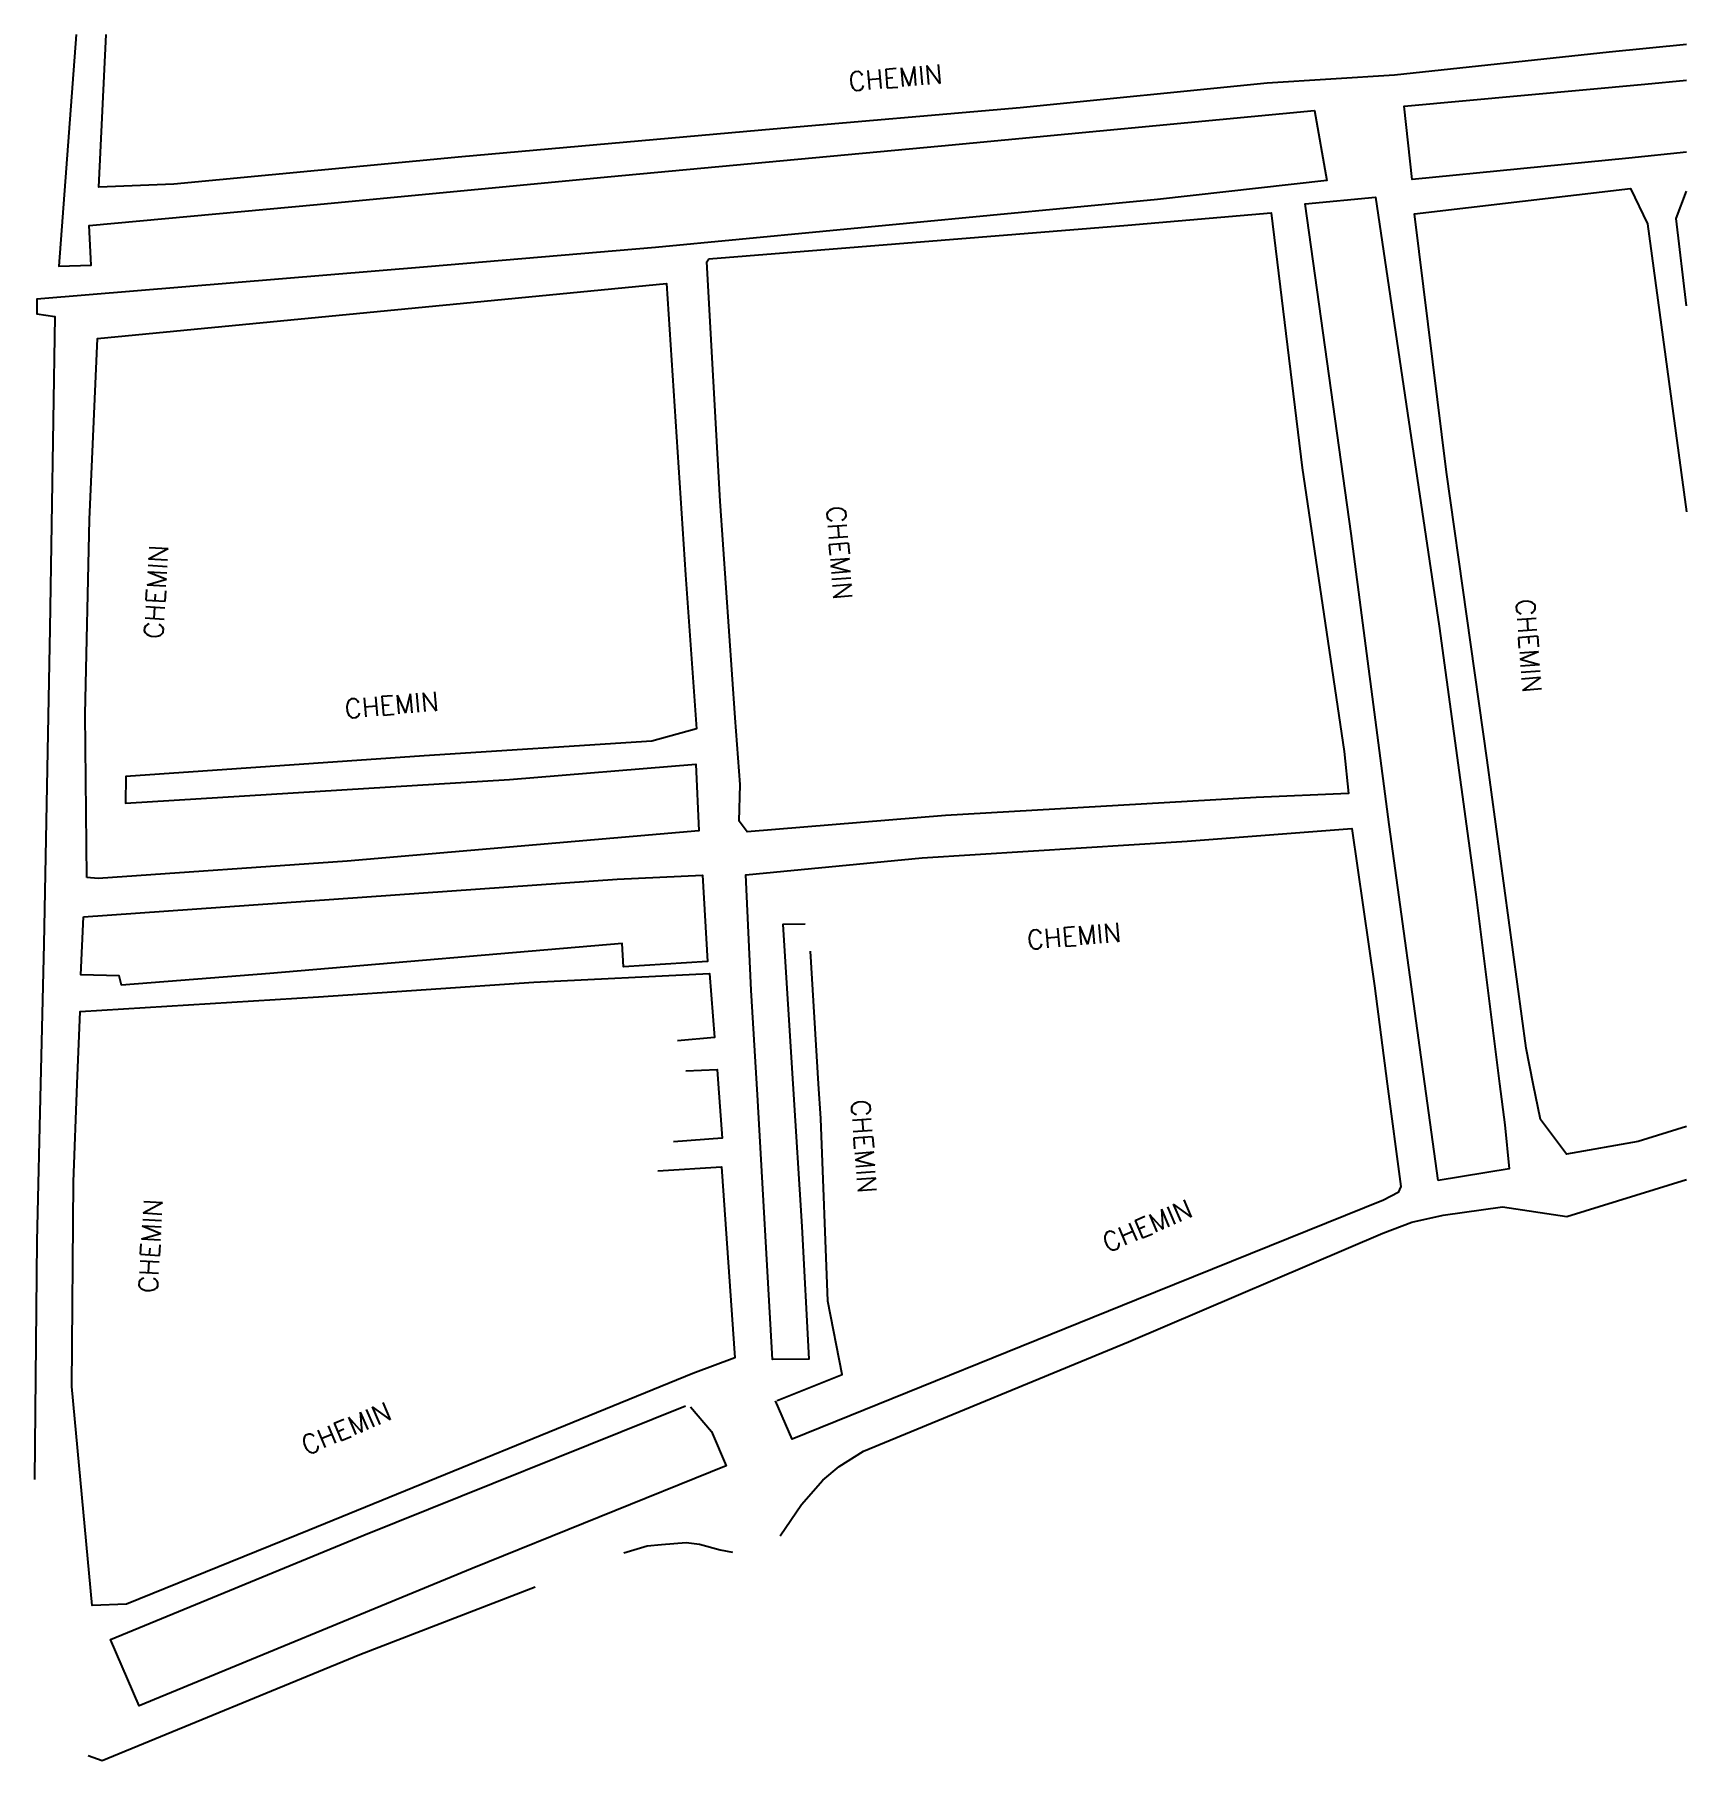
# Model space of a CAD drawing. Header units: millimetres. Extents: x 113146 to 114000, y 125000 to 125994.
# Drawn here: x 113847.4 to 114000, y 125612.5 to 125771.9 of the extents above; entities that cross this region are included whole.
import ezdxf

# ---------------------------------------------------------------- set-up
doc = ezdxf.new("R2010")
doc.units = ezdxf.units.MM
doc.layers.add('W0071', color=7, linetype='CONTINUOUS')
doc.layers.add('W0989', color=7, linetype='CONTINUOUS')
doc.styles.get("Standard").update_dxf_attribs({"font": 'romans.shx', "width": 0.85})

msp = doc.modelspace()

# ---------------------------------------------------------------- linework, layer by layer
at = {"layer": 'W0071'}
for points in [[(113851.28, 125771.9), (113849.69, 125750.52), (113852.65, 125750.6), (113852.48, 125754.27), (113873.55, 125756.2), (113900.35, 125758.74), (113931.2, 125761.62), (113965.64, 125764.87), (113966.79, 125758.41), (113951.15, 125756.65), (113904.77, 125752.22), (113883.71, 125750.43), (113847.64, 125747.46), (113847.63, 125746.12), (113849.31, 125745.86), (113848.83, 125717.04), (113848.3, 125687.9), (113847.99, 125675)], [(114000, 125770.97), (113992.87, 125770.28), (113973.04, 125768.13), (113961.26, 125767.39), (113938.46, 125765.12), (113915.64, 125763.16), (113886.89, 125760.61), (113860.29, 125758.07), (113853.36, 125757.8), (113854.05, 125771.89)], [(114000, 125761.03), (113994.69, 125760.47), (113974.65, 125758.5), (113973.93, 125765.27), (113996.14, 125767.3), (114000, 125767.69)], [(113985.85, 125675), (113985.19, 125678.31), (113981.59, 125704.9), (113977.85, 125731.49), (113974.88, 125755.33), (113994.83, 125757.69), (113996.4, 125754.42), (113998.78, 125736.89), (114000, 125727.83)], [(114000, 125746.85), (113999.04, 125754.92), (114000, 125757.42)], [(113975.83, 125675), (113972.53, 125698.96), (113969.04, 125725.83), (113964.77, 125756.25), (113971.27, 125756.88), (113974.24, 125736.93), (113977.17, 125717.26), (113980.55, 125692.49), (113982.74, 125675)], [(113914.15, 125675), (113913.62, 125683.67), (113913.12, 125694.32), (113929.42, 125695.86), (113953.87, 125697.4), (113969.08, 125698.59), (113971.18, 125684.07), (113972.37, 125675)], [(113918.59, 125689.75), (113916.54, 125689.71), (113917.47, 125675)], [(113919.85, 125675), (113919.11, 125687.25)], [(113851.38, 125675), (113851.64, 125681.68), (113873.65, 125683.04), (113893.53, 125684.39), (113909.76, 125685.18), (113910.22, 125679.29), (113906.8, 125678.98)], [(113907.57, 125676.2), (113910.47, 125676.34), (113910.57, 125675)], [(113847.99, 125675), (113847.63, 125660.49), (113847.43, 125638.48)], [(113908.23, 125648.25), (113872.81, 125633.79), (113855.92, 125626.96), (113852.77, 125626.83), (113850.89, 125647.07), (113851.03, 125665.95), (113851.38, 125675)], [(113910.57, 125675), (113910.93, 125669.98), (113906.43, 125669.64)], [(113917.47, 125675), (113918.3, 125661.84), (113918.95, 125649.57), (113915.6, 125649.56), (113914.21, 125674), (113914.15, 125675)], [(113972.37, 125675), (113973.61, 125665.53), (113973.37, 125664.98), (113972.02, 125664.27), (113949.19, 125655.07), (113917.39, 125642.2), (113915.88, 125645.73)], [(113916.02, 125645.78), (113922.01, 125648.18), (113920.69, 125654.93), (113920.04, 125671.82), (113919.85, 125675)], [(113977.06, 125666.08), (113975.83, 125675)], [(113982.74, 125675), (113983.22, 125671.22), (113983.61, 125667.17), (113977.06, 125666.08)], [(113986.51, 125671.72), (113985.85, 125675)], [(114000, 125671.06), (113995.53, 125669.69), (113988.91, 125668.51), (113986.51, 125671.72)], [(113905, 125666.98), (113910.87, 125667.33), (113912.11, 125649.72), (113908.23, 125648.25)], [(113983.01, 125663.64), (113988.95, 125662.77), (114000, 125666.16)], [(113916.3, 125633.27), (113918.26, 125636.17), (113920.23, 125638.42), (113921.75, 125639.68), (113924, 125641.1), (113948.48, 125651.19), (113971.95, 125661.22), (113971.95, 125661.22), (113974.62, 125662.23), (113977.53, 125662.87), (113983.01, 125663.64)], [(113908, 125645.19), (113909.96, 125642.89), (113911.3, 125639.74), (113887.84, 125630.26), (113857.09, 125617.56), (113854.46, 125623.7), (113877.84, 125633.34), (113907.56, 125645.29)], [(113901.86, 125631.69), (113904.02, 125632.36), (113905.35, 125632.46), (113907.61, 125632.65), (113908.85, 125632.49), (113910.75, 125631.99), (113911.9, 125631.76)], [(113852.4, 125612.98), (113853.69, 125612.53), (113877.49, 125622.3), (113893.67, 125628.57)]]:
    msp.add_lwpolyline(points, dxfattribs=at)
for points in [[(113909.7, 125751.17), (113948.42, 125754.28), (113961.63, 125755.44), (113964.51, 125731.9), (113968.39, 125705.7), (113968.8, 125701.82), (113960.25, 125701.45), (113931.58, 125699.79), (113913.24, 125698.27), (113912.51, 125699.27), (113912.59, 125702.66), (113912.14, 125708.79), (113910.74, 125728.82), (113909.53, 125750.9)], [(113852.25, 125694.06), (113852.11, 125709.15), (113852.52, 125727.12), (113853.26, 125743.83), (113887.04, 125747.1), (113905.81, 125748.92), (113907.54, 125722), (113908.58, 125707.8), (113904.44, 125706.64), (113883.42, 125705.29), (113855.85, 125703.39), (113855.82, 125700.91), (113891.3, 125703.12), (113908.52, 125704.52), (113908.79, 125698.36), (113876.31, 125695.58), (113853.31, 125693.96)], [(113851.94, 125690.43), (113901.24, 125693.89), (113909.12, 125694.26), (113909.57, 125686.3), (113901.84, 125685.82), (113901.69, 125687.96), (113869.17, 125685.19), (113855.46, 125684.12), (113855.26, 125684.97), (113851.7, 125685.08), (113851.94, 125690.43)]]:
    msp.add_lwpolyline(points, close=True, dxfattribs=at)

# ---------------------------------------------------------------- texts
at = {"layer": 'W0989'}
for rotation, p in [(4.9403, (113922.68, 125766.66)), (274.3355, (113920.57, 125728.3)), (86.6371, (113859.28, 125716.05)), (274.3355, (113984.22, 125719.71)), (4.9403, (113876.15, 125708.74)), (4.9403, (113939.16, 125687.4)), (274.3355, (113922.82, 125673.49)), (86.6371, (113858.77, 125655.65)), (23.0819, (113946.53, 125659.4)), (23.0819, (113872.55, 125640.68))]:
    msp.add_text('CHEMIN', height=1.75, rotation=rotation, dxfattribs=at).set_placement(p)

doc.saveas('drawing.dxf')
